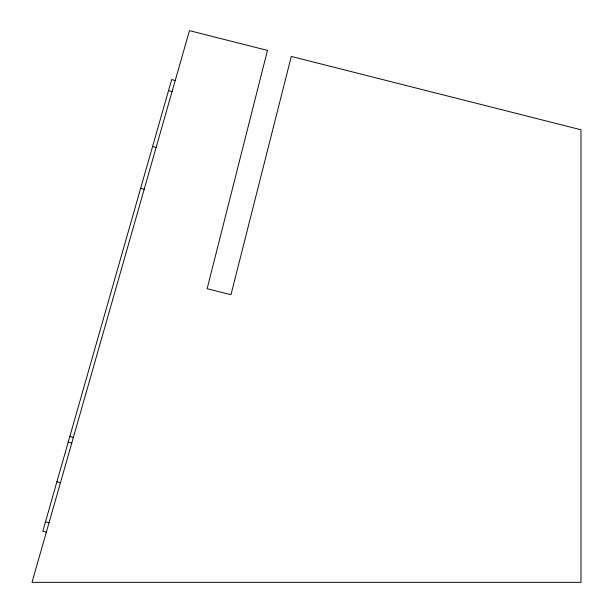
<?xml version="1.0" encoding="UTF-8"?>
<svg xmlns="http://www.w3.org/2000/svg" width="613" height="613" viewBox="0 0 613 613"><rect width="100%" height="100%" fill="white"/><g stroke="black" fill="none" stroke-linecap="round" stroke-linejoin="round"><path stroke-width="0.92" d="M175.211 80.548L171.686 79.544L42.795 531.233L46.32 532.237M168.529 90.624L172.054 91.628M152.591 146.461L156.116 147.465M140.661 188.283L144.185 189.287M69.821 436.51L73.345 437.513M68.212 442.157L71.736 443.168M56.917 481.718L60.442 482.73M45.5 521.74L49.025 522.743M267.467 50.404L207.133 288.692L230.963 294.723L291.298 56.434L580.986 129.78L580.986 582.35L32.014 582.35L189.455 30.65L267.467 50.404"/></g></svg>
